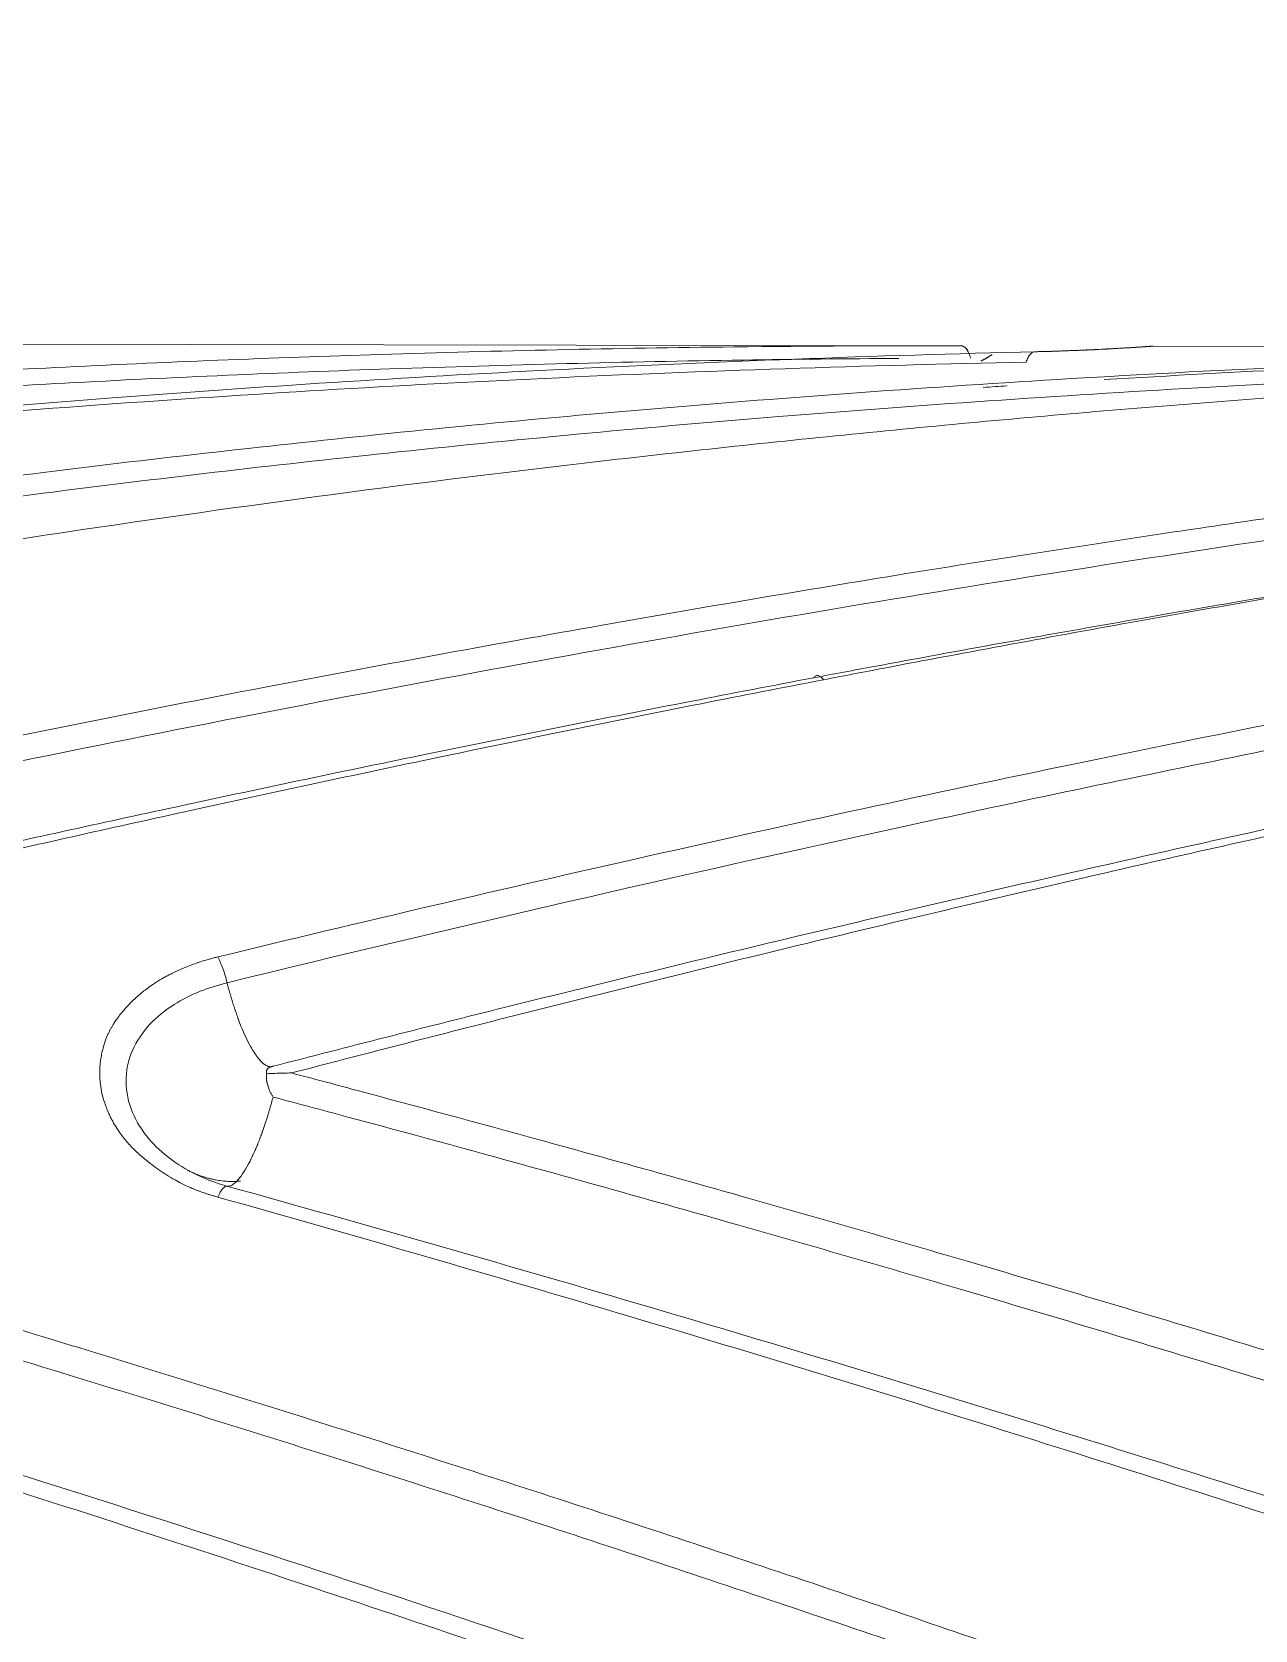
# Model space of a CAD drawing. Extents: x 16539 to 19738, y -91 to 2224.
# Drawn here: x 17730.02 to 17740.35, y 567.37 to 580.87 of the extents above; entities that cross this region are included whole.
import ezdxf

# ---------------------------------------------------------------- set-up
doc = ezdxf.new("R2010")
doc.units = 0
doc.header["$LTSCALE"] = 10
doc.header["$MEASUREMENT"] = 0
doc.layers.get('0').update_dxf_attribs({"linetype": 'CONTINUOUS'})
doc.layers.add('1', color=7, linetype='CONTINUOUS')

msp = doc.modelspace()

# ---------------------------------------------------------------- linework, layer by layer
at = {"ltscale": 0.5}
msp.add_arc((18403.036, 1159.242), 875.03, 214.368521, 221.60993, dxfattribs=at)
at = {"layer": '1', "color": 7, "linetype": 'Continuous', "lineweight": 18}
for p, q in [((17737.87, 578.22), (17729.491, 578.233)), ((17747.87, 578.204), (17739.491, 578.217))]:
    msp.add_line(p, q, dxfattribs=at)
for centre, major_axis, ratio, start_param, end_param in [((17737.87, 577.92), (0, 0.3), 0.346072, 5.566512, 6.28322), ((17731.862, 572.859), (0.184, -0.727), 0.256201, 5.10577, 5.49847), ((17731.863, 571.846), (0.198, 0.723), 0.23672, 3.599599, 3.992298)]:
    msp.add_ellipse(centre, major_axis=major_axis, ratio=ratio, start_param=start_param, end_param=end_param, dxfattribs=at)
for points, knots in [([(17704.123, 572.876), (17704.571, 573.021), (17705.482, 573.307), (17706.906, 573.728), (17708.453, 574.156), (17710.181, 574.601), (17712.111, 575.06), (17714.225, 575.518), (17716.484, 575.961), (17718.884, 576.381), (17721.466, 576.781), (17724.291, 577.158), (17727.396, 577.503), (17730.806, 577.803), (17734.539, 578.04), (17737.139, 578.137), (17738.496, 578.17)], [0, 0, 0, 0, 0.040216, 0.081716, 0.127042, 0.177701, 0.234667, 0.297247, 0.363322, 0.432438, 0.506624, 0.58805, 0.677652, 0.775652, 0.882903, 1, 1, 1, 1]), ([(17747.87, 578.204), (17746.478, 578.206), (17743.784, 578.173), (17739.909, 578.021), (17736.354, 577.789), (17733.128, 577.501), (17730.2, 577.171), (17727.541, 576.812), (17725.13, 576.435), (17722.952, 576.049), (17720.989, 575.661), (17719.213, 575.277), (17717.599, 574.897), (17716.128, 574.524), (17714.785, 574.159), (17713.559, 573.805), (17712.442, 573.463), (17711.425, 573.135), (17710.575, 572.847), (17710.064, 572.667), (17709.859, 572.593)], [0, 0, 0, 0, 0.108226, 0.209563, 0.301641, 0.385393, 0.461507, 0.530868, 0.594071, 0.651236, 0.702815, 0.749624, 0.792378, 0.831554, 0.867473, 0.900385, 0.930499, 0.958044, 0.983157, 1, 1, 1, 1]), ([(17712.533, 572.443), (17713.257, 572.693), (17713.983, 572.931), (17715.077, 573.273), (17715.443, 573.384), (17716.175, 573.602), (17716.541, 573.708), (17717.643, 574.019), (17718.379, 574.217), (17719.856, 574.596), (17720.596, 574.776), (17721.71, 575.034), (17722.081, 575.118), (17722.825, 575.283), (17723.197, 575.363), (17724.314, 575.597), (17725.061, 575.745), (17726.556, 576.027), (17727.304, 576.161), (17728.804, 576.414), (17729.555, 576.533), (17731.809, 576.872), (17733.315, 577.071), (17735.578, 577.332), (17736.333, 577.413), (17737.844, 577.562), (17738.599, 577.631), (17740.112, 577.756), (17740.868, 577.812), (17742.382, 577.914), (17743.139, 577.959), (17745.411, 578.076), (17746.926, 578.131), (17748.442, 578.163)], [0, 0, 0, 0, 0.0625, 0.0625, 0.09375, 0.09375, 0.125, 0.125, 0.1875, 0.1875, 0.25, 0.25, 0.28125, 0.28125, 0.3125, 0.3125, 0.375, 0.375, 0.4375, 0.4375, 0.5, 0.5, 0.625, 0.625, 0.6875, 0.6875, 0.75, 0.75, 0.8125, 0.8125, 0.875, 0.875, 1, 1, 1, 1]), ([(17737.87, 578.22), (17737.229, 578.221), (17735.593, 578.213), (17733.042, 578.159), (17730.302, 578.048), (17727.798, 577.902), (17725.53, 577.731), (17723.493, 577.546), (17721.682, 577.355), (17720.057, 577.162), (17718.602, 576.971), (17717.681, 576.84), (17717.255, 576.777)], [0, 0, 0, 0, 0.092924, 0.237218, 0.37012, 0.490597, 0.600989, 0.700099, 0.787194, 0.86512, 0.937449, 1, 1, 1, 1]), ([(17737.87, 578.22), (17737.877, 578.22), (17737.884, 578.217), (17737.899, 578.208), (17737.906, 578.202), (17737.919, 578.183), (17737.926, 578.172), (17737.938, 578.146), (17737.943, 578.132), (17737.948, 578.116)], [0, 0, 0, 0, 0.25, 0.25, 0.5, 0.5, 0.75, 0.75, 1, 1, 1, 1]), ([(17738.034, 578.093), (17738.036, 578.093), (17738.039, 578.094), (17738.044, 578.096), (17738.049, 578.099), (17738.054, 578.101), (17738.058, 578.103), (17738.063, 578.106), (17738.068, 578.108), (17738.073, 578.111), (17738.077, 578.113), (17738.082, 578.116), (17738.086, 578.119), (17738.091, 578.122), (17738.095, 578.124), (17738.103, 578.129), (17738.113, 578.135), (17738.122, 578.14), (17738.128, 578.143), (17738.13, 578.144), (17738.128, 578.143), (17738.124, 578.141), (17738.116, 578.137), (17738.106, 578.131), (17738.095, 578.124), (17738.085, 578.118), (17738.076, 578.113), (17738.067, 578.108), (17738.057, 578.103), (17738.046, 578.098), (17738.038, 578.094), (17738.034, 578.093)], [0, 0, 0, 0, 0.013343, 0.027097, 0.041285, 0.055932, 0.07106, 0.086692, 0.10285, 0.119555, 0.136827, 0.154686, 0.173151, 0.192238, 0.211965, 0.232345, 0.305675, 0.374067, 0.437389, 0.495675, 0.551119, 0.609358, 0.670445, 0.734326, 0.800863, 0.832544, 0.864794, 0.897639, 0.931104, 0.965215, 1, 1, 1, 1]), ([(17738.491, 578.17), (17738.498, 578.17), (17738.511, 578.17), (17738.53, 578.171), (17738.549, 578.171), (17738.568, 578.172), (17738.586, 578.172), (17738.605, 578.173), (17738.623, 578.173), (17738.642, 578.174), (17738.66, 578.174), (17738.678, 578.175), (17738.696, 578.176), (17738.714, 578.176), (17738.731, 578.177), (17738.749, 578.177), (17738.766, 578.178), (17738.784, 578.179), (17738.801, 578.179), (17738.818, 578.18), (17738.835, 578.181), (17738.851, 578.181), (17738.868, 578.182), (17738.884, 578.183), (17738.927, 578.185), (17738.992, 578.188), (17739.076, 578.192), (17739.154, 578.196), (17739.222, 578.2), (17739.281, 578.203), (17739.326, 578.206), (17739.362, 578.208), (17739.39, 578.21), (17739.415, 578.212), (17739.432, 578.213), (17739.445, 578.214), (17739.454, 578.215), (17739.462, 578.215), (17739.469, 578.216), (17739.475, 578.216), (17739.48, 578.216), (17739.484, 578.217), (17739.487, 578.217), (17739.49, 578.217), (17739.491, 578.217), (17739.491, 578.217), (17739.491, 578.217)], [0, 0, 0, 0, 0.01106, 0.022101, 0.033124, 0.044131, 0.055125, 0.066106, 0.077077, 0.088041, 0.098998, 0.109951, 0.120902, 0.131852, 0.142805, 0.153761, 0.164723, 0.175692, 0.186671, 0.197661, 0.208665, 0.219685, 0.230721, 0.241777, 0.252854, 0.31646, 0.379969, 0.443776, 0.508269, 0.564346, 0.619868, 0.659016, 0.698176, 0.737453, 0.776952, 0.797735, 0.818382, 0.838906, 0.859316, 0.879624, 0.899843, 0.919983, 0.940057, 0.960076, 0.980053, 1, 1, 1, 1]), ([(17738.496, 578.17), (17738.501, 578.17), (17738.514, 578.17), (17738.535, 578.171), (17738.562, 578.171), (17738.595, 578.172), (17738.633, 578.173), (17738.678, 578.175), (17738.73, 578.177), (17738.787, 578.179), (17738.847, 578.181), (17738.917, 578.184), (17738.994, 578.187), (17739.07, 578.191), (17739.13, 578.194), (17739.174, 578.197), (17739.201, 578.198), (17739.22, 578.2), (17739.24, 578.201), (17739.268, 578.202), (17739.301, 578.204), (17739.335, 578.206), (17739.367, 578.209), (17739.395, 578.21), (17739.413, 578.212), (17739.423, 578.212), (17739.428, 578.213), (17739.434, 578.213), (17739.439, 578.213), (17739.445, 578.214), (17739.45, 578.214), (17739.456, 578.215), (17739.461, 578.215), (17739.467, 578.215), (17739.472, 578.216), (17739.476, 578.216), (17739.481, 578.216), (17739.484, 578.217), (17739.487, 578.217), (17739.49, 578.217), (17739.491, 578.217), (17739.491, 578.217), (17739.491, 578.217)], [0, 0, 0, 0, 0.00903, 0.021438, 0.03722, 0.056373, 0.078894, 0.104787, 0.138504, 0.174543, 0.212921, 0.253637, 0.315706, 0.374118, 0.426023, 0.464249, 0.488798, 0.499664, 0.518705, 0.545805, 0.580981, 0.624252, 0.662814, 0.702329, 0.742788, 0.751472, 0.760961, 0.771256, 0.782356, 0.794262, 0.806974, 0.820492, 0.834816, 0.849946, 0.865883, 0.882625, 0.900174, 0.918528, 0.937689, 0.957654, 0.978425, 1, 1, 1, 1]), ([(17739.077, 577.934), (17739.634, 577.968), (17740.192, 577.998), (17741.555, 578.065), (17742.36, 578.098), (17744.777, 578.176), (17746.388, 578.203), (17748.001, 578.204)], [0, 0, 0, 0, 0.187707, 0.187707, 0.458472, 0.458472, 1, 1, 1, 1]), ([(17704.123, 572.967), (17704.538, 573.099), (17705.419, 573.37), (17706.811, 573.775), (17708.36, 574.196), (17710.09, 574.633), (17712.022, 575.083), (17714.138, 575.532), (17716.399, 575.964), (17718.8, 576.374), (17721.383, 576.762), (17724.209, 577.127), (17727.316, 577.46), (17730.726, 577.745), (17734.46, 577.967), (17737.06, 578.054), (17738.417, 578.081)], [0, 0, 0, 0, 0.037393, 0.079015, 0.124474, 0.175282, 0.232416, 0.29518, 0.361449, 0.430769, 0.505173, 0.586838, 0.676704, 0.774993, 0.882559, 1, 1, 1, 1]), ([(17737.34, 578.113), (17736.902, 578.111), (17735.469, 578.095), (17733.12, 578.037), (17730.381, 577.917), (17727.878, 577.762), (17725.61, 577.583), (17723.575, 577.391), (17721.764, 577.194), (17720.14, 576.996), (17718.686, 576.801), (17717.765, 576.667), (17717.339, 576.603)], [0, 0, 0, 0, 0.065442, 0.214108, 0.351037, 0.475163, 0.5889, 0.691013, 0.780746, 0.861033, 0.935553, 1, 1, 1, 1]), ([(17753.812, 578.087), (17753.769, 578.085), (17753.423, 578.069), (17752.768, 578.035), (17751.814, 577.978), (17750.786, 577.908), (17749.651, 577.821), (17748.394, 577.712), (17746.997, 577.577), (17745.443, 577.41), (17743.713, 577.206), (17741.793, 576.956), (17739.67, 576.653), (17737.329, 576.289), (17734.746, 575.851), (17731.889, 575.325), (17728.73, 574.694), (17725.262, 573.944), (17722.846, 573.379), (17721.588, 573.073)], [0, 0, 0, 0, 0.004145, 0.032936, 0.062399, 0.094764, 0.130317, 0.169631, 0.213226, 0.26163, 0.315382, 0.374977, 0.440772, 0.513017, 0.592351, 0.680127, 0.777309, 0.884102, 1, 1, 1, 1]), ([(17741.472, 577.947), (17740.938, 577.923), (17739.222, 577.835), (17736.434, 577.644), (17733.209, 577.345), (17730.282, 577.006), (17727.625, 576.639), (17725.216, 576.255), (17723.04, 575.863), (17721.078, 575.47), (17719.304, 575.081), (17717.692, 574.698), (17716.222, 574.321), (17714.881, 573.954), (17713.657, 573.597), (17712.541, 573.254), (17711.526, 572.924), (17710.679, 572.635), (17710.17, 572.454), (17709.966, 572.381)], [0, 0, 0, 0, 0.049991, 0.160667, 0.261337, 0.352824, 0.436195, 0.512164, 0.580875, 0.642873, 0.699136, 0.750525, 0.797614, 0.840789, 0.880348, 0.916545, 0.949653, 0.979839, 1, 1, 1, 1]), ([(17736.623, 575.416), (17736.793, 575.448), (17737.679, 575.614), (17739.232, 575.894), (17741.237, 576.234), (17743.123, 576.533), (17744.941, 576.801), (17746.754, 577.048), (17748.628, 577.281), (17750.588, 577.498), (17752.365, 577.669), (17753.482, 577.76), (17753.917, 577.793)], [0, 0, 0, 0, 0.029093, 0.152077, 0.266861, 0.374207, 0.477581, 0.581222, 0.688433, 0.803419, 0.923337, 1, 1, 1, 1]), ([(17736.705, 575.399), (17736.874, 575.432), (17737.761, 575.602), (17739.315, 575.89), (17741.32, 576.238), (17743.208, 576.546), (17745.027, 576.822), (17746.841, 577.078), (17748.717, 577.32), (17750.679, 577.547), (17752.392, 577.719), (17753.445, 577.811), (17753.815, 577.842)], [0, 0, 0, 0, 0.029433, 0.153854, 0.269978, 0.378578, 0.483159, 0.588011, 0.696474, 0.812804, 0.934123, 1, 1, 1, 1]), ([(17753.818, 577.2), (17753.651, 577.179), (17752.664, 577.055), (17750.829, 576.808), (17748.213, 576.416), (17745.363, 575.945), (17742.2, 575.37), (17738.786, 574.691), (17735.213, 573.918), (17732.802, 573.353), (17731.588, 573.058)], [0, 0, 0, 0, 0.022688, 0.134323, 0.249371, 0.377246, 0.519542, 0.676122, 0.836932, 1, 1, 1, 1]), ([(17722.056, 572.151), (17722.208, 572.19), (17722.72, 572.322), (17723.622, 572.55), (17724.825, 572.849), (17726.184, 573.178), (17727.727, 573.542), (17729.449, 573.936), (17731.349, 574.353), (17733.416, 574.788), (17735.194, 575.143), (17736.28, 575.351), (17736.623, 575.416)], [0, 0, 0, 0, 0.031335, 0.10495, 0.185434, 0.278642, 0.384421, 0.502757, 0.633121, 0.775616, 0.928938, 1, 1, 1, 1]), ([(17722.212, 572.093), (17722.339, 572.126), (17722.824, 572.253), (17723.7, 572.479), (17724.903, 572.782), (17726.263, 573.117), (17727.806, 573.488), (17729.529, 573.888), (17731.429, 574.314), (17733.497, 574.757), (17735.275, 575.12), (17736.361, 575.333), (17736.705, 575.399)], [0, 0, 0, 0, 0.026184, 0.10019, 0.181102, 0.274806, 0.381147, 0.500113, 0.63117, 0.774422, 0.92856, 1, 1, 1, 1]), ([(17732.056, 572.135), (17732.687, 572.298), (17734.164, 572.673), (17736.416, 573.221), (17738.741, 573.761), (17740.709, 574.199), (17741.899, 574.453), (17742.388, 574.555)], [0, 0, 0, 0, 0.183064, 0.428093, 0.653678, 0.857908, 1, 1, 1, 1]), ([(17732.212, 572.078), (17732.818, 572.236), (17734.268, 572.61), (17736.495, 573.161), (17738.82, 573.711), (17740.788, 574.156), (17741.979, 574.415), (17742.467, 574.52)], [0, 0, 0, 0, 0.176919, 0.423822, 0.651133, 0.856925, 1, 1, 1, 1]), ([(17731.588, 573.058), (17731.583, 573.057), (17731.572, 573.054), (17731.555, 573.05), (17731.537, 573.045), (17731.518, 573.04), (17731.498, 573.034), (17731.477, 573.028), (17731.455, 573.021), (17731.432, 573.014), (17731.38, 572.996), (17731.314, 572.97), (17731.242, 572.939), (17731.193, 572.915), (17731.156, 572.896), (17731.125, 572.879), (17731.101, 572.865), (17731.083, 572.854), (17731.062, 572.841), (17731.029, 572.819), (17730.975, 572.78), (17730.922, 572.736), (17730.875, 572.693), (17730.84, 572.658), (17730.807, 572.622), (17730.775, 572.585), (17730.745, 572.547), (17730.721, 572.512), (17730.703, 572.484), (17730.691, 572.463), (17730.684, 572.451), (17730.679, 572.442), (17730.675, 572.434), (17730.67, 572.423), (17730.664, 572.412), (17730.658, 572.399), (17730.652, 572.385), (17730.646, 572.371), (17730.64, 572.355), (17730.634, 572.338), (17730.629, 572.32), (17730.62, 572.29), (17730.61, 572.25), (17730.6, 572.198), (17730.594, 572.146), (17730.591, 572.093), (17730.592, 572.038), (17730.597, 571.976), (17730.609, 571.904), (17730.626, 571.845), (17730.64, 571.806), (17730.648, 571.785), (17730.658, 571.761), (17730.67, 571.733), (17730.684, 571.702), (17730.705, 571.661), (17730.733, 571.613), (17730.768, 571.562), (17730.802, 571.518), (17730.838, 571.477), (17730.875, 571.437), (17730.915, 571.399), (17730.95, 571.37), (17730.978, 571.346), (17731, 571.328), (17731.025, 571.309), (17731.053, 571.288), (17731.084, 571.265), (17731.118, 571.242), (17731.166, 571.211), (17731.222, 571.177), (17731.282, 571.145), (17731.329, 571.123), (17731.363, 571.107), (17731.39, 571.096), (17731.415, 571.086), (17731.44, 571.076), (17731.468, 571.067), (17731.496, 571.057), (17731.526, 571.048), (17731.556, 571.039), (17731.578, 571.033), (17731.588, 571.03)], [0, 0, 0, 0, 0.004515, 0.009376, 0.014583, 0.020136, 0.026034, 0.032279, 0.038869, 0.045805, 0.053088, 0.085464, 0.10784, 0.122429, 0.135023, 0.145619, 0.154212, 0.160801, 0.165386, 0.177461, 0.198581, 0.228734, 0.245732, 0.262543, 0.279171, 0.295623, 0.31434, 0.329685, 0.341647, 0.35022, 0.355399, 0.357181, 0.361164, 0.36554, 0.370312, 0.375477, 0.381037, 0.38699, 0.393338, 0.40008, 0.407215, 0.414743, 0.435077, 0.455095, 0.4748, 0.495326, 0.515843, 0.536354, 0.566785, 0.597197, 0.603981, 0.612082, 0.621501, 0.632239, 0.644297, 0.657674, 0.681352, 0.702169, 0.720118, 0.737709, 0.755245, 0.772729, 0.790159, 0.798037, 0.806844, 0.816581, 0.82725, 0.838852, 0.851388, 0.864859, 0.88967, 0.909523, 0.924422, 0.934367, 0.94158, 0.949075, 0.956854, 0.964916, 0.973262, 0.981891, 0.990804, 1, 1, 1, 1]), ([(17731.861, 572.311), (17731.862, 572.308), (17731.866, 572.303), (17731.87, 572.294), (17731.875, 572.286), (17731.88, 572.277), (17731.885, 572.269), (17731.89, 572.261), (17731.895, 572.254), (17731.9, 572.246), (17731.904, 572.239), (17731.909, 572.232), (17731.914, 572.225), (17731.919, 572.218), (17731.924, 572.212), (17731.928, 572.206), (17731.933, 572.2), (17731.938, 572.194), (17731.943, 572.188), (17731.947, 572.183), (17731.952, 572.178), (17731.957, 572.173), (17731.961, 572.169), (17731.967, 572.163), (17731.975, 572.156), (17731.984, 572.149), (17731.993, 572.143), (17732.002, 572.139), (17732.011, 572.135), (17732.019, 572.133), (17732.027, 572.131), (17732.034, 572.131), (17732.042, 572.131), (17732.049, 572.133), (17732.053, 572.134), (17732.056, 572.135)], [0, 0, 0, 0, 0.022291, 0.044652, 0.06708, 0.089569, 0.112117, 0.134719, 0.15737, 0.180068, 0.202807, 0.225584, 0.248393, 0.271232, 0.294094, 0.316977, 0.339875, 0.362785, 0.385701, 0.408619, 0.431535, 0.454445, 0.477344, 0.500227, 0.548218, 0.595775, 0.642869, 0.689472, 0.735557, 0.7811, 0.82608, 0.870477, 0.914272, 0.957451, 1, 1, 1, 1]), ([(17742.479, 565.689), (17742.171, 565.803), (17741.154, 566.179), (17739.391, 566.813), (17737.171, 567.583), (17734.894, 568.345), (17732.587, 569.088), (17730.222, 569.821), (17727.721, 570.567), (17725.035, 571.333), (17723.172, 571.839), (17722.212, 572.093)], [0, 0, 0, 0, 0.045991, 0.151478, 0.262351, 0.375586, 0.489011, 0.60368, 0.725237, 0.858439, 1, 1, 1, 1]), ([(17732.056, 572.135), (17732.054, 572.135), (17732.05, 572.134), (17732.045, 572.133), (17732.04, 572.131), (17732.036, 572.13), (17732.032, 572.128), (17732.028, 572.126), (17732.024, 572.124), (17732.021, 572.122), (17732.018, 572.121), (17732.015, 572.119), (17732.012, 572.116), (17732.009, 572.114), (17732.006, 572.11), (17732.003, 572.105), (17732.001, 572.1), (17732, 572.095), (17731.999, 572.09), (17731.999, 572.084), (17732, 572.078), (17732.001, 572.074), (17732.002, 572.072)], [0, 0, 0, 0, 0.04987, 0.098352, 0.14544, 0.191129, 0.235418, 0.278303, 0.319785, 0.359865, 0.398545, 0.43583, 0.471726, 0.506244, 0.574009, 0.63986, 0.703877, 0.766152, 0.826785, 0.885887, 0.94358, 1, 1, 1, 1]), ([(17732.002, 572.072), (17732.001, 572.07), (17732.001, 572.066), (17732, 572.06), (17732, 572.054), (17731.999, 572.048), (17731.999, 572.042), (17731.999, 572.036), (17732, 572.029), (17732, 572.023), (17732.001, 572.016), (17732.002, 572.009), (17732.003, 572.002), (17732.005, 571.995), (17732.007, 571.988), (17732.008, 571.981), (17732.011, 571.971), (17732.016, 571.958), (17732.021, 571.943), (17732.026, 571.929), (17732.032, 571.916), (17732.038, 571.904), (17732.044, 571.893), (17732.05, 571.884), (17732.054, 571.878), (17732.056, 571.875)], [0, 0, 0, 0, 0.02998, 0.060298, 0.090978, 0.12204, 0.153505, 0.185394, 0.217723, 0.250512, 0.283777, 0.317533, 0.351796, 0.386581, 0.4219, 0.457767, 0.494194, 0.574755, 0.650165, 0.72049, 0.785824, 0.846286, 0.90202, 0.953193, 1, 1, 1, 1]), ([(17740.777, 569.632), (17740.543, 569.703), (17739.587, 569.995), (17737.998, 570.468), (17736.075, 571.022), (17734.357, 571.501), (17733.091, 571.844), (17732.393, 572.03), (17732.212, 572.078)], [0, 0, 0, 0, 0.082144, 0.335062, 0.55708, 0.755645, 0.936626, 1, 1, 1, 1]), ([(17742.395, 565.454), (17742.087, 565.569), (17741.071, 565.944), (17739.308, 566.577), (17737.089, 567.348), (17734.813, 568.11), (17732.507, 568.854), (17730.143, 569.589), (17727.642, 570.337), (17724.931, 571.113), (17723.041, 571.629), (17722.056, 571.891)], [0, 0, 0, 0, 0.045818, 0.150905, 0.261359, 0.374167, 0.487164, 0.601399, 0.722497, 0.855195, 1, 1, 1, 1]), ([(17731.861, 571.334), (17731.862, 571.337), (17731.866, 571.343), (17731.87, 571.352), (17731.875, 571.362), (17731.879, 571.371), (17731.884, 571.381), (17731.888, 571.39), (17731.893, 571.4), (17731.897, 571.41), (17731.901, 571.419), (17731.906, 571.429), (17731.91, 571.439), (17731.914, 571.449), (17731.918, 571.459), (17731.922, 571.468), (17731.926, 571.478), (17731.93, 571.488), (17731.934, 571.498), (17731.938, 571.507), (17731.942, 571.517), (17731.945, 571.527), (17731.949, 571.536), (17731.953, 571.546), (17731.956, 571.556), (17731.96, 571.565), (17731.963, 571.575), (17731.969, 571.592), (17731.978, 571.618), (17731.989, 571.651), (17732, 571.683), (17732.01, 571.714), (17732.019, 571.744), (17732.027, 571.773), (17732.035, 571.8), (17732.043, 571.827), (17732.049, 571.851), (17732.054, 571.867), (17732.056, 571.875)], [0, 0, 0, 0, 0.021594, 0.043028, 0.064298, 0.085401, 0.106333, 0.127093, 0.147675, 0.168079, 0.1883, 0.208337, 0.228188, 0.247849, 0.267319, 0.286597, 0.30568, 0.324566, 0.343254, 0.361743, 0.380032, 0.398119, 0.416003, 0.433684, 0.451161, 0.468433, 0.485499, 0.50236, 0.563013, 0.621203, 0.676927, 0.730197, 0.781034, 0.829468, 0.875537, 0.919283, 0.960754, 1, 1, 1, 1]), ([(17740.697, 569.399), (17740.463, 569.471), (17739.508, 569.763), (17737.919, 570.238), (17735.996, 570.793), (17734.278, 571.275), (17732.988, 571.626), (17732.263, 571.82), (17732.056, 571.875)], [0, 0, 0, 0, 0.081409, 0.332064, 0.552096, 0.748885, 0.928247, 1, 1, 1, 1]), ([(17748.417, 558.417), (17747.986, 558.578), (17747.115, 558.901), (17745.777, 559.398), (17744.335, 559.933), (17742.736, 560.526), (17740.952, 561.188), (17738.994, 561.913), (17736.874, 562.697), (17734.602, 563.536), (17732.205, 564.421), (17729.724, 565.336), (17727.2, 566.265), (17724.666, 567.196), (17722.154, 568.118), (17719.665, 569.03), (17717.229, 569.922), (17714.908, 570.769), (17713.308, 571.353), (17712.494, 571.648), (17712.383, 571.688)], [0, 0, 0, 0, 0.035514, 0.071595, 0.110052, 0.154084, 0.203126, 0.256953, 0.315308, 0.377938, 0.444419, 0.513426, 0.583427, 0.653985, 0.724467, 0.793395, 0.862936, 0.930107, 0.990474, 1, 1, 1, 1]), ([(17738.497, 558.652), (17738.073, 558.81), (17737.182, 559.143), (17735.799, 559.658), (17734.308, 560.214), (17732.694, 560.814), (17730.91, 561.477), (17728.909, 562.22), (17726.644, 563.06), (17724.078, 564.01), (17721.216, 565.067), (17718.129, 566.205), (17714.995, 567.357), (17712.016, 568.449), (17709.324, 569.434), (17706.931, 570.306), (17705.231, 570.925), (17704.323, 571.255), (17704.123, 571.327)], [0, 0, 0, 0, 0.036547, 0.076852, 0.11931, 0.165301, 0.216205, 0.273401, 0.33827, 0.412188, 0.495734, 0.586704, 0.680915, 0.769619, 0.848138, 0.918497, 0.982039, 1, 1, 1, 1]), ([(17731.667, 571.122), (17732.825, 570.8), (17735.065, 570.159), (17738.284, 569.189), (17741.225, 568.26), (17743.867, 567.39), (17746.22, 566.586), (17748.304, 565.85), (17750.149, 565.178), (17751.791, 564.565), (17753.026, 564.093), (17753.717, 563.824), (17753.921, 563.745)], [0, 0, 0, 0, 0.155441, 0.300724, 0.432433, 0.550921, 0.656405, 0.74974, 0.832356, 0.906137, 0.972262, 1, 1, 1, 1]), ([(17738.418, 558.433), (17737.994, 558.591), (17737.104, 558.921), (17735.721, 559.435), (17734.229, 559.989), (17732.614, 560.587), (17730.83, 561.248), (17728.829, 561.989), (17726.563, 562.827), (17723.996, 563.776), (17721.133, 564.832), (17718.045, 565.97), (17714.908, 567.123), (17711.927, 568.217), (17709.232, 569.204), (17706.836, 570.08), (17705.167, 570.69), (17704.29, 571.009), (17704.123, 571.07)], [0, 0, 0, 0, 0.036655, 0.077078, 0.119661, 0.165787, 0.216841, 0.274206, 0.339265, 0.4134, 0.497192, 0.58843, 0.682918, 0.771883, 0.850632, 0.921198, 0.984928, 1, 1, 1, 1]), ([(17721.588, 571.046), (17722.914, 570.672), (17725.47, 569.928), (17729.138, 568.797), (17732.491, 567.707), (17735.529, 566.672), (17738.285, 565.694), (17740.789, 564.769), (17743.072, 563.895), (17745.199, 563.053), (17747.268, 562.208), (17749.318, 561.341), (17751.291, 560.477), (17752.78, 559.802), (17753.595, 559.424), (17753.813, 559.322)], [0, 0, 0, 0, 0.122159, 0.235508, 0.338434, 0.431849, 0.516706, 0.593986, 0.664638, 0.729448, 0.792795, 0.858636, 0.922355, 0.979223, 1, 1, 1, 1]), ([(17731.588, 571.03), (17732.746, 570.704), (17734.987, 570.054), (17738.205, 569.072), (17741.146, 568.132), (17743.787, 567.253), (17746.139, 566.441), (17748.222, 565.698), (17750.066, 565.021), (17751.707, 564.403), (17752.936, 563.929), (17753.62, 563.661), (17753.818, 563.583)], [0, 0, 0, 0, 0.155562, 0.300959, 0.432771, 0.551353, 0.65692, 0.750329, 0.83301, 0.906849, 0.973025, 1, 1, 1, 1])]:
    msp.add_open_spline(points, degree=3, knots=knots, dxfattribs=at)
for points, degree in [([(17736.801, 578.218), (17737.157, 578.22), (17737.514, 578.22), (17737.87, 578.22)], 3), ([(17738.053, 577.868), (17738.121, 577.873), (17738.189, 577.877), (17738.257, 577.882)], 3), ([(17732.212, 572.078), (17732.188, 572.078), (17732.14, 572.077), (17732.07, 572.075), (17732.024, 572.073), (17732.002, 572.072)], 3), ([(17731.331, 571.258), (17731.557, 571.144), (17731.781, 571.165)], 2), ([(17731.667, 571.122), (17731.676, 571.121), (17731.696, 571.123), (17731.727, 571.141), (17731.75, 571.163), (17731.761, 571.177)], 3)]:
    msp.add_open_spline(points, degree=degree, dxfattribs=at)
at = {"layer": '1', "color": 7, "linetype": 'Continuous', "lineweight": 13}
for points, knots in [([(17738.417, 578.081), (17738.422, 578.096), (17738.427, 578.109), (17738.439, 578.133), (17738.446, 578.143), (17738.46, 578.158), (17738.467, 578.164), (17738.481, 578.17), (17738.489, 578.171), (17738.496, 578.17)], [0, 0, 0, 0, 0.25, 0.25, 0.5, 0.5, 0.75, 0.75, 1, 1, 1, 1]), ([(17753.915, 577.963), (17752.768, 577.906), (17751.583, 577.828), (17749.15, 577.631), (17747.901, 577.512), (17745.987, 577.304), (17745.342, 577.23), (17744.041, 577.071), (17743.385, 576.987), (17741.401, 576.721), (17740.058, 576.524), (17737.334, 576.093), (17735.953, 575.858), (17733.153, 575.352), (17731.736, 575.08), (17727.452, 574.211), (17724.555, 573.562), (17721.667, 572.855)], [0, 0, 0, 0, 0.125, 0.125, 0.25, 0.25, 0.3125, 0.3125, 0.375, 0.375, 0.5, 0.5, 0.625, 0.625, 0.75, 0.75, 1, 1, 1, 1]), ([(17753.92, 577.039), (17753.486, 576.984), (17753.05, 576.927), (17752.172, 576.808), (17751.731, 576.747), (17750.402, 576.557), (17749.507, 576.421), (17747.7, 576.134), (17746.788, 575.983), (17745.408, 575.742), (17744.946, 575.66), (17744.017, 575.492), (17743.551, 575.406), (17742.148, 575.141), (17741.206, 574.957), (17739.313, 574.572), (17736.459, 573.973), (17733.581, 573.308), (17731.667, 572.84)], [0, 0, 0, 0, 0.0625, 0.0625, 0.125, 0.125, 0.25, 0.25, 0.375, 0.375, 0.4375, 0.4375, 0.5, 0.5, 0.625, 0.625, 0.75, 1, 1, 1, 1]), ([(17736.623, 575.416), (17736.628, 575.423), (17736.634, 575.428), (17736.646, 575.435), (17736.653, 575.436), (17736.667, 575.433), (17736.675, 575.429), (17736.69, 575.417), (17736.697, 575.409), (17736.705, 575.399)], [0, 0, 0, 0, 0.25, 0.25, 0.5, 0.5, 0.75, 0.75, 1, 1, 1, 1]), ([(17731.667, 572.84), (17731.662, 572.86), (17731.657, 572.881), (17731.645, 572.921), (17731.638, 572.941), (17731.625, 572.979), (17731.617, 572.997), (17731.603, 573.03), (17731.595, 573.045), (17731.588, 573.058)], [0, 0, 0, 0, 0.25, 0.25, 0.5, 0.5, 0.75, 0.75, 1, 1, 1, 1]), ([(17731.666, 571.123), (17731.641, 571.13), (17731.544, 571.159), (17731.376, 571.228), (17731.174, 571.353), (17730.989, 571.526), (17730.85, 571.749), (17730.795, 572.008), (17730.849, 572.268), (17730.998, 572.49), (17731.203, 572.656), (17731.427, 572.769), (17731.587, 572.82), (17731.665, 572.839), (17731.666, 572.84)], [0, 0, 0, 0, 0.02588, 0.098929, 0.181135, 0.27423, 0.380617, 0.497998, 0.618769, 0.732769, 0.832551, 0.920557, 0.998632, 1, 1, 1, 1]), ([(17731.667, 572.84), (17731.668, 572.835), (17731.67, 572.826), (17731.674, 572.813), (17731.677, 572.8), (17731.681, 572.787), (17731.685, 572.773), (17731.688, 572.761), (17731.692, 572.748), (17731.696, 572.735), (17731.7, 572.723), (17731.703, 572.71), (17731.707, 572.698), (17731.711, 572.686), (17731.714, 572.674), (17731.718, 572.662), (17731.722, 572.651), (17731.726, 572.639), (17731.729, 572.628), (17731.733, 572.617), (17731.737, 572.607), (17731.74, 572.596), (17731.744, 572.586), (17731.747, 572.575), (17731.751, 572.566), (17731.754, 572.556), (17731.757, 572.546), (17731.76, 572.54), (17731.761, 572.537)], [0, 0, 0, 0, 0.042897, 0.08556, 0.127972, 0.170118, 0.211981, 0.253544, 0.294792, 0.335709, 0.376281, 0.416492, 0.456328, 0.495774, 0.534816, 0.573441, 0.611636, 0.649388, 0.686684, 0.723513, 0.759862, 0.795721, 0.831079, 0.865925, 0.90025, 0.934043, 0.967296, 1, 1, 1, 1]), ([(17748.496, 558.637), (17746.983, 559.202), (17745.47, 559.766), (17742.445, 560.891), (17740.934, 561.453), (17737.913, 562.574), (17736.405, 563.133), (17733.392, 564.247), (17731.888, 564.803), (17728.887, 565.91), (17727.39, 566.461), (17724.404, 567.558), (17722.915, 568.104), (17720.693, 568.917), (17719.953, 569.188), (17718.478, 569.726), (17717.743, 569.995), (17716.276, 570.529), (17715.545, 570.795), (17714.088, 571.324), (17713.363, 571.588), (17712.641, 571.849)], [0, 0, 0, 0, 0.125, 0.125, 0.25, 0.25, 0.375, 0.375, 0.5, 0.5, 0.625, 0.625, 0.75, 0.75, 0.8125, 0.8125, 0.875, 0.875, 0.9375, 0.9375, 1, 1, 1, 1]), ([(17721.667, 571.138), (17724.555, 570.335), (17727.452, 569.471), (17731.736, 568.109), (17733.154, 567.643), (17735.253, 566.932), (17735.949, 566.692), (17737.33, 566.209), (17738.015, 565.966), (17740.058, 565.229), (17741.401, 564.73), (17743.385, 563.97), (17744.041, 563.714), (17745.342, 563.2), (17745.987, 562.941), (17747.901, 562.16), (17749.15, 561.635), (17751.584, 560.577), (17752.768, 560.045), (17753.915, 559.513)], [0, 0, 0, 0, 0.25, 0.25, 0.375, 0.375, 0.4375, 0.4375, 0.5, 0.5, 0.625, 0.625, 0.6875, 0.6875, 0.75, 0.75, 0.875, 0.875, 1, 1, 1, 1]), ([(17731.667, 571.122), (17731.662, 571.123), (17731.657, 571.122), (17731.645, 571.114), (17731.638, 571.109), (17731.625, 571.093), (17731.617, 571.082), (17731.603, 571.059), (17731.596, 571.045), (17731.588, 571.03)], [0, 0, 0, 0, 0.25, 0.25, 0.5, 0.5, 0.75, 0.75, 1, 1, 1, 1])]:
    msp.add_open_spline(points, degree=3, knots=knots, dxfattribs=at)

doc.saveas('drawing.dxf')
